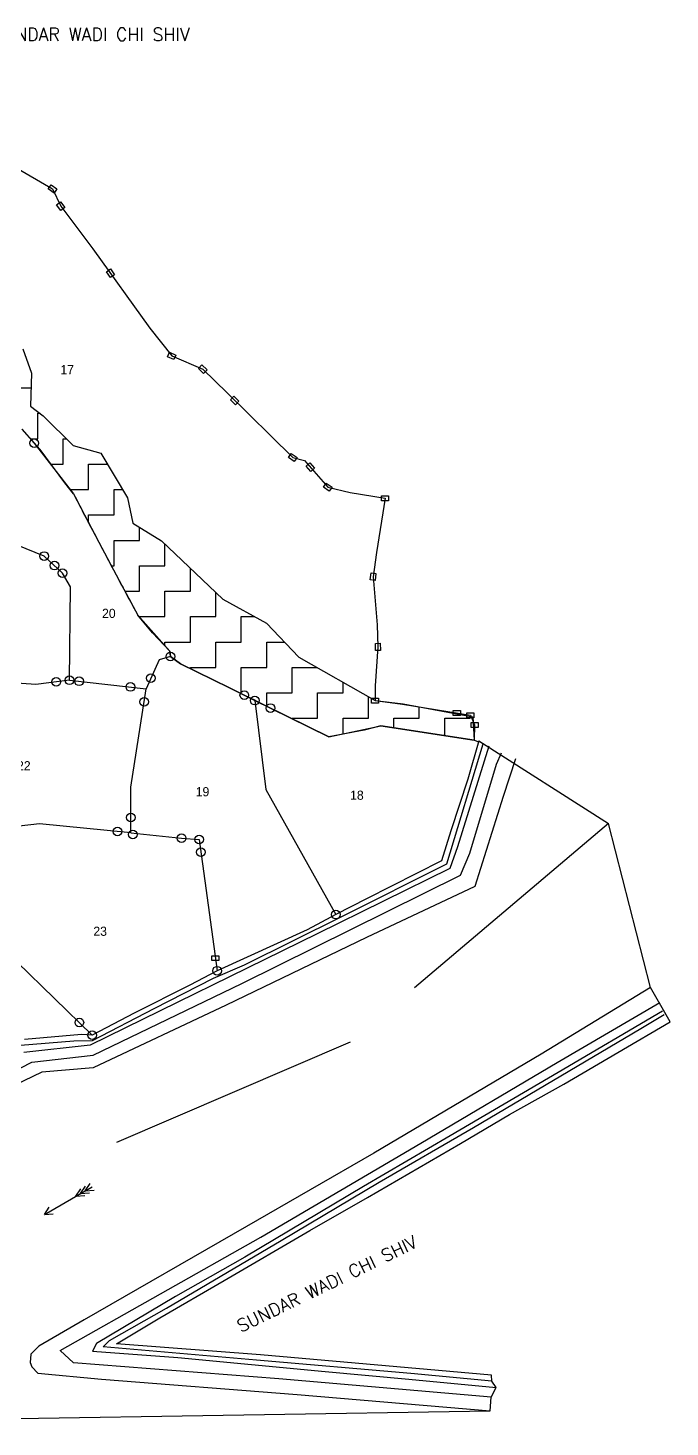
# Model space of a CAD drawing. Header units: feet. Extents: x 27 to 409, y 35 to 546.
# Drawn here: x 283.1 to 409.3, y 35.6 to 310.8 of the extents above; entities that cross this region are included whole.
import ezdxf

# ---------------------------------------------------------------- set-up
doc = ezdxf.new("R2010")
doc.units = ezdxf.units.FT
doc.header["$LTSCALE"] = 10
doc.header["$MEASUREMENT"] = 0
doc.linetypes.add('DASHDOT', pattern=[1, 0.5, -0.25, 0, -0.25])
for name, color, linetype in [('LINE_WATER', 4, 'Continuous'), ('OFF', 1, 'Continuous'), ('POLY_HATCH', 12, 'Continuous'), ('POLY_PARCEL', 6, 'Continuous'), ('POLY_WATER', 4, 'Continuous'), ('TEXT_MAPOUT', 7, 'Continuous'), ('TEXT_PARCEL', 7, 'Continuous'), ('V_BOUND_LINE', 7, 'Continuous'), ('V_BOUND_STREAM_LINE', 7, 'DASHDOT')]:
    doc.layers.add(name, color=color, linetype=linetype)
doc.styles.get("Standard").update_dxf_attribs({"font": 'simplex.shx'})
doc.styles.add('TEXT_MAP', font='')
doc.styles.get('TEXT_MAP').set_extended_font_data('Kruti Dev 050')

msp = doc.modelspace()

# ---------------------------------------------------------------- linework, layer by layer
for p, q in [((287.06, 279.12), (287.61, 279.91)), ((288.2, 278.32), (287.06, 279.12)), ((287.61, 279.91), (288.75, 279.12)), ((288.75, 279.12), (288.2, 278.32)), ((288.69, 276.01), (289.46, 276.59)), ((289.53, 274.9), (288.69, 276.01)), ((289.46, 276.59), (290.3, 275.48)), ((290.3, 275.48), (289.53, 274.9)), ((298.5, 262.82), (299.28, 263.38)), ((299.31, 261.69), (298.5, 262.82)), ((299.28, 263.38), (300.09, 262.25)), ((300.09, 262.25), (299.31, 261.69)), ((310.49, 246.11), (310.87, 246.99)), ((311.77, 245.56), (310.49, 246.11)), ((310.87, 246.99), (312.15, 246.45)), ((312.15, 246.45), (311.77, 245.56)), ((316.6, 243.81), (317.27, 244.5)), ((317.6, 242.84), (316.6, 243.81)), ((317.27, 244.5), (318.27, 243.53)), ((318.27, 243.53), (317.6, 242.84)), ((322.88, 237.67), (323.56, 238.36)), ((323.87, 236.69), (322.88, 237.67)), ((323.56, 238.36), (324.55, 237.38)), ((324.55, 237.38), (323.87, 236.69)), ((334.27, 226.3), (334.82, 227.09)), ((335.41, 225.51), (334.27, 226.3)), ((334.82, 227.09), (335.96, 226.3)), ((335.96, 226.3), (335.41, 225.51)), ((337.75, 224.61), (338.47, 225.24)), ((338.66, 223.55), (337.75, 224.61)), ((338.47, 225.24), (339.39, 224.19)), ((339.39, 224.19), (338.66, 223.55)), ((341.15, 220.45), (341.7, 221.24)), ((342.29, 219.66), (341.15, 220.45)), ((341.7, 221.24), (342.84, 220.45)), ((342.84, 220.45), (342.29, 219.66)), ((352.58, 218.77), (353.97, 218.77)), ((352.58, 217.8), (352.58, 218.77)), ((353.97, 217.8), (352.58, 217.8)), ((353.97, 218.77), (353.97, 217.8)), ((350.34, 202.21), (350.52, 203.59)), ((351.29, 202.08), (350.34, 202.21)), ((350.52, 203.59), (351.48, 203.46)), ((351.48, 203.46), (351.29, 202.08)), ((351.36, 189.72), (352.32, 189.75)), ((351.4, 188.33), (351.36, 189.72)), ((352.36, 188.35), (351.4, 188.33)), ((352.32, 189.75), (352.36, 188.35)), ((350.59, 178.96), (351.98, 178.96)), ((350.59, 177.99), (350.59, 178.96)), ((351.98, 178.96), (351.98, 177.99)), ((351.98, 177.99), (350.59, 177.99)), ((366.68, 176.51), (368.07, 176.51)), ((366.68, 175.55), (366.68, 176.51)), ((368.07, 176.51), (368.07, 175.55)), ((368.07, 175.55), (366.68, 175.55)), ((369.34, 176.08), (370.73, 176.08)), ((369.34, 175.12), (369.34, 176.08)), ((370.73, 175.12), (369.34, 175.12)), ((370.17, 174.17), (371.56, 174.17)), ((370.17, 173.21), (370.17, 174.17)), ((370.73, 176.08), (370.73, 175.12)), ((371.56, 174.17), (371.56, 173.21)), ((371.56, 173.21), (370.17, 173.21)), ((319.21, 128.31), (320.6, 128.31)), ((319.21, 127.35), (319.21, 128.31)), ((320.6, 127.35), (319.21, 127.35)), ((320.6, 128.31), (320.6, 127.35)), ((286.29, 77.42), (295.67, 82.85)), ((293.42, 81.54), (294.39, 83.01)), ((294.31, 82.06), (295.28, 83.52)), ((292.49, 81.01), (293.47, 82.47)), ((292.49, 81.01), (294.25, 81.13)), ((293.42, 81.54), (295.17, 81.66)), ((294.31, 82.06), (296.06, 82.18)), ((286.29, 77.42), (287.26, 78.88)), ((286.29, 77.42), (288.04, 77.53))]:
    msp.add_line(p, q)
for centre in [(284.31, 229.13), (286.24, 206.92), (288.27, 205.03), (289.87, 203.54), (311.06, 187.16), (288.64, 182.16), (291.23, 182.48), (293.11, 182.28), (303.2, 181.17), (307.23, 182.88), (305.92, 178.25), (325.6, 179.56), (327.64, 178.48), (330.73, 177.02), (303.29, 155.5), (300.67, 152.72), (303.68, 152.14), (313.28, 151.42), (316.73, 151.17), (317.07, 148.66), (343.58, 136.39), (320.24, 125.36), (293.17, 115.18), (295.69, 112.69)]:
    msp.add_circle(centre, 0.851)
at = {"layer": 'LINE_WATER'}
for p, q in [((365.39, 146.36), (372.56, 169.96)), ((373.67, 169.52), (367.51, 149.72)), ((375.2, 165.99), (376.16, 168.2)), ((369.91, 148.49), (375.2, 165.99)), ((378.92, 167), (376.48, 159.59)), ((376.48, 159.59), (370.9, 141.9)), ((367.51, 149.72), (365.97, 145.47)), ((344.8, 136.02), (365.39, 146.36)), ((368.08, 144.17), (369.91, 148.49)), ((325.14, 122.87), (368.08, 144.17)), ((365.97, 145.47), (339.9, 132.58)), ((370.9, 141.9), (349.63, 131.9)), ((325.66, 126.5), (344.8, 136.02)), ((339.9, 132.58), (295.33, 110.69)), ((349.63, 131.9), (322.01, 118.59)), ((307.89, 117.9), (319.56, 123.89)), ((319.56, 123.89), (325.66, 126.5)), ((295.86, 108.75), (325.14, 122.87)), ((405.43, 122.04), (383.92, 108.95)), ((322.01, 118.59), (295.92, 106.23)), ((387.1, 107.28), (407.26, 119.12)), ((295.74, 111.65), (307.89, 117.9)), ((407.81, 117.41), (387.27, 105.34)), ((403.54, 114.02), (408.16, 116.73)), ((370.62, 94.51), (403.54, 114.02)), ((281.63, 110.68), (292.07, 111.58)), ((295.33, 110.69), (282.28, 109.3)), ((292.07, 111.58), (295.74, 111.65)), ((258.09, 94.24), (283.81, 107.38)), ((283.81, 107.38), (295.86, 108.75)), ((383.92, 108.95), (351.03, 89.48)), ((285.8, 105.4), (273.45, 99.47)), ((295.92, 106.23), (285.8, 105.4)), ((360.28, 91.46), (387.1, 107.28)), ((387.27, 105.34), (366.08, 92.86)), ((352.12, 83.77), (370.62, 94.51)), ((328.86, 72.98), (360.28, 91.46)), ((366.08, 92.86), (349.05, 82.92)), ((351.03, 89.48), (326.01, 75.02)), ((349.05, 82.92), (325.73, 69.02)), ((332.86, 72.29), (352.12, 83.77)), ((326.01, 75.02), (294.11, 56.66)), ((289.43, 50.64), (328.86, 72.98)), ((310.31, 59.01), (332.86, 72.29)), ((325.73, 69.02), (312.06, 61.27)), ((312.06, 61.27), (296.56, 52.02)), ((299.12, 52.63), (310.31, 59.01)), ((294.11, 56.66), (285.21, 51.54)), ((297.88, 51.4), (299.12, 52.63)), ((283.63, 49.96), (283.49, 48.31)), ((285.21, 51.54), (283.63, 49.96)), ((292.04, 48.24), (289.43, 50.64)), ((296.56, 52.02), (295.74, 50.51)), ((295.74, 50.51), (312.56, 49.28)), ((328, 48.78), (297.88, 51.4)), ((283.49, 48.31), (283.83, 47.42)), ((283.83, 47.42), (285, 46.19)), ((332.41, 45.06), (292.04, 48.24)), ((312.56, 49.28), (341.52, 46.53)), ((358.33, 46.1), (328, 48.78)), ((285, 46.19), (297.5, 45.02)), ((297.5, 45.02), (336, 41.99)), ((374.09, 41.49), (332.41, 45.06)), ((341.52, 46.53), (357.93, 45.02)), ((357.93, 45.02), (375.09, 43.36)), ((374.26, 44.6), (358.33, 46.1)), ((336, 41.99), (373.95, 38.82))]:
    msp.add_line(p, q, dxfattribs=at)
at = {"layer": 'OFF'}
for p, q in [((405.43, 122.04), (397.19, 154.29)), ((397.19, 154.29), (397.19, 154.29)), ((397.19, 154.29), (397.19, 154.29)), ((409.28, 115.28), (405.43, 122.04)), ((409.28, 115.28), (409.28, 115.28)), ((374.26, 44.6), (374.19, 45.8)), ((374.19, 45.8), (374.19, 45.8)), ((375.09, 43.36), (374.26, 44.6)), ((373.95, 38.82), (374.09, 41.49)), ((374.09, 41.49), (375.09, 43.36)), ((374.09, 41.49), (374.09, 41.49)), ((181.36, 35.61), (373.95, 38.82))]:
    msp.add_line(p, q, dxfattribs=at)
at = {"layer": 'POLY_HATCH'}
for p, q in [((282.08, 247.7), (283.76, 242.89)), ((283.76, 242.89), (283.55, 236.4)), ((283.55, 236.4), (286.07, 234.51)), ((286.07, 234.51), (291.94, 228.65)), ((285.47, 227.85), (281.84, 231.86)), ((291.94, 228.65), (297.39, 227.18)), ((290.33, 221.33), (285.47, 227.85)), ((297.39, 227.18), (302.63, 218.39)), ((292.05, 219.17), (290.33, 221.33)), ((302.63, 218.39), (303.68, 213.37)), ((303.68, 213.37), (309.3, 209.88)), ((309.3, 209.88), (321.37, 198.46)), ((321.37, 198.46), (329.95, 193.7)), ((307.54, 191.83), (304.67, 195.27)), ((329.95, 193.7), (336.3, 187.04)), ((310.99, 188.24), (307.54, 191.83)), ((311.06, 187.16), (310.99, 188.24)), ((313.03, 185.69), (311.06, 187.16)), ((322.71, 180.99), (313.03, 185.69)), ((336.3, 187.04), (351.29, 178.48)), ((325.6, 179.56), (322.71, 180.99)), ((327.79, 178.48), (325.6, 179.56)), ((342.23, 171.34), (325.6, 179.56)), ((351.29, 178.48), (356.81, 177.85)), ((356.81, 177.85), (370.5, 175.32)), ((352.42, 173.5), (349.17, 172.68)), ((370.8, 170.7), (352.42, 173.5)), ((370.5, 175.32), (370.8, 170.7)), ((349.17, 172.68), (342.23, 171.34))]:
    msp.add_line(p, q, dxfattribs=at)
at = {"layer": 'POLY_HATCH', "linetype": 'Continuous'}
for p, q in [((280, 240), (283.67, 240)), ((285, 235), (285.41, 235)), ((285, 230), (285, 235)), ((283.53, 230), (285, 230)), ((290, 230), (290.58, 230)), ((290, 225), (290, 230)), ((287.6, 225), (290, 225)), ((295, 225), (298.69, 225)), ((295, 220), (295, 225)), ((291.39, 220), (295, 220)), ((300, 220), (301.67, 220)), ((300, 215), (300, 220)), ((295, 215), (300, 215)), ((295, 213.45), (295, 215)), ((305, 210), (305, 212.54)), ((300, 210), (305, 210)), ((300, 205), (300, 210)), ((310, 205), (310, 209.22)), ((299.46, 205), (300, 205)), ((305, 205), (310, 205)), ((305, 200), (305, 205)), ((315, 200), (315, 204.49)), ((302.12, 200), (305, 200)), ((310, 200), (315, 200)), ((310, 195), (310, 200)), ((320, 195), (320, 199.75)), ((305, 195), (310, 195)), ((305, 194.88), (305, 195)), ((315, 195), (320, 195)), ((315, 190), (315, 195)), ((325, 195), (327.6, 195)), ((325, 190), (325, 195)), ((310, 190), (315, 190)), ((310, 189.27), (310, 190)), ((320, 190), (325, 190)), ((320, 185), (320, 190)), ((330, 190), (333.47, 190)), ((330, 185), (330, 190)), ((315, 185), (320, 185)), ((315, 184.74), (315, 185)), ((325, 185), (330, 185)), ((325, 180), (325, 185)), ((335, 185), (339.87, 185)), ((335, 180), (335, 185)), ((345, 180), (345, 182.07)), ((324.71, 180), (325, 180)), ((330, 180), (335, 180)), ((330, 177.38), (330, 180)), ((340, 180), (345, 180)), ((340, 175), (340, 180)), ((350, 175), (350, 179.21)), ((360, 175), (360, 177.27)), ((335, 175), (340, 175)), ((335, 174.91), (335, 175)), ((345, 175), (350, 175)), ((345, 171.87), (345, 175)), ((355, 175), (360, 175)), ((355, 173.11), (355, 175)), ((365, 175), (370, 175)), ((365, 171.59), (365, 175)), ((370, 175), (370, 175.41))]:
    msp.add_line(p, q, dxfattribs=at)
at = {"layer": 'POLY_HATCH'}
for centre, radius, start, end in [((859.69, 508.65), 637.2, 207.02021, 207.9877), ((1394.48, 785.7), 1239.48, 207.69567, 208.44782)]:
    msp.add_arc(centre, radius, start, end, dxfattribs=at)
at = {"layer": 'POLY_PARCEL'}
for p, q in [((281.84, 231.86), (284.31, 229.13)), ((284.31, 229.13), (292.05, 219.17)), ((292.05, 219.17), (297.02, 209.62)), ((286.24, 206.92), (275.01, 211.47)), ((297.02, 209.62), (300.98, 202.14)), ((289.87, 203.54), (286.24, 206.92)), ((291.46, 200.89), (289.87, 203.54)), ((291.23, 182.48), (291.46, 200.89)), ((300.98, 202.14), (304.67, 195.27)), ((304.67, 195.27), (310.99, 188.24)), ((311.06, 187.16), (308.83, 186.52)), ((310.99, 188.24), (311.06, 187.16)), ((311.06, 187.16), (313.03, 185.69)), ((308.83, 186.52), (306.33, 180.83)), ((313.03, 185.69), (322.71, 180.99)), ((284.63, 181.67), (263.63, 183.11)), ((291.23, 182.48), (284.63, 181.67)), ((291.23, 182.48), (306.33, 180.83)), ((303.26, 161.45), (306.33, 180.83)), ((322.71, 180.99), (325.6, 179.56)), ((325.6, 179.56), (327.64, 178.48)), ((327.64, 178.48), (329.8, 160.99)), ((327.64, 178.48), (330.73, 177.02)), ((330.73, 177.02), (342.23, 171.34)), ((342.23, 171.34), (352.42, 173.5)), ((352.42, 173.5), (370.8, 170.7)), ((303.3, 152.47), (303.26, 161.45)), ((329.8, 160.99), (343.58, 136.39)), ((285.31, 154.24), (279.02, 153.54)), ((303.3, 152.47), (285.31, 154.24)), ((303.3, 152.47), (313.28, 151.42)), ((313.28, 151.42), (316.73, 151.17)), ((316.73, 151.17), (320.24, 125.36)), ((280.87, 127.08), (295.69, 112.69))]:
    msp.add_line(p, q, dxfattribs=at)
at = {"layer": 'POLY_WATER'}
for p, q in [((371.73, 170.56), (369.55, 163.01)), ((369.55, 163.01), (366.19, 152.86)), ((366.19, 152.86), (364.37, 147)), ((364.37, 147), (349.62, 139.47)), ((349.62, 139.47), (343.58, 136.39)), ((343.58, 136.39), (337.98, 133.4)), ((337.98, 133.4), (320.24, 125.36)), ((320.24, 125.36), (314.89, 122.53)), ((314.89, 122.53), (303.96, 116.99)), ((303.96, 116.99), (295.69, 112.69)), ((399, 109.3), (409.28, 115.28)), ((293.62, 112.78), (282.38, 111.85)), ((295.69, 112.69), (293.62, 112.78)), ((388.41, 103.06), (399, 109.3)), ((377.7, 97.07), (388.41, 103.06)), ((368.09, 91.39), (377.7, 97.07)), ((349.81, 80.76), (368.09, 91.39)), ((338.51, 74.25), (349.81, 80.76)), ((321.64, 64.4), (338.51, 74.25)), ((309.01, 57.11), (321.64, 64.4)), ((300.45, 51.99), (309.01, 57.11)), ((328.78, 49.79), (300.45, 51.99)), ((374.19, 45.8), (328.78, 49.79))]:
    msp.add_line(p, q, dxfattribs=at)
at = {"layer": 'V_BOUND_LINE'}
for p, q in [((280.39, 283.57), (287.9, 279.12)), ((287.9, 279.12), (289.5, 275.74)), ((289.5, 275.74), (295.82, 267.37)), ((295.82, 267.37), (307.05, 251.75)), ((307.05, 251.75), (311.32, 246.28)), ((311.32, 246.28), (317.43, 243.67)), ((317.43, 243.67), (322.23, 238.99)), ((322.23, 238.99), (335.12, 226.3)), ((335.12, 226.3), (337.41, 225.73)), ((337.41, 225.73), (342, 220.45)), ((342, 220.45), (346.39, 219.43)), ((346.39, 219.43), (353.27, 218.29)), ((353.27, 218.29), (351.55, 207.61)), ((351.55, 207.61), (350.91, 202.83)), ((350.91, 202.83), (351.74, 193.42)), ((351.74, 193.42), (351.86, 189.04)), ((351.86, 189.04), (351.35, 181.4)), ((351.35, 181.4), (351.29, 178.48)), ((351.29, 178.48), (356.72, 177.76)), ((356.72, 177.76), (370.04, 175.6)), ((370.04, 175.6), (370.86, 173.69)), ((370.86, 173.69), (370.8, 170.7)), ((370.8, 170.7), (371.68, 170.38))]:
    msp.add_line(p, q, dxfattribs=at)
at = {"layer": 'V_BOUND_STREAM_LINE', "ltscale": 10}
for p, q in [((371.73, 170.56), (397.19, 154.29)), ((397.19, 154.29), (346.43, 111.28)), ((346.43, 111.28), (229.27, 61.05))]:
    msp.add_line(p, q, dxfattribs=at)

# ---------------------------------------------------------------- texts
at = {"layer": 'TEXT_MAPOUT'}
msp.add_text('SUNDAR WADI CHI SHIV', height=2.5, dxfattribs=at).set_placement((276.06, 308.28))
msp.add_text('SUNDAR WADI CHI SHIV', height=2.5, rotation=25.9254, dxfattribs=at).set_placement((324.93, 54.15))
at = {"layer": 'TEXT_PARCEL', "style": 'TEXT_MAP'}
for s, p in [('17', (289.44, 242.68)), ('20', (297.63, 194.74)), ('22', (280.92, 164.77)), ('19', (316.04, 159.66)), ('18', (346.39, 158.98)), ('23', (295.92, 132.22))]:
    msp.add_text(s, height=1.8, dxfattribs=at).set_placement(p)

doc.saveas('drawing.dxf')
